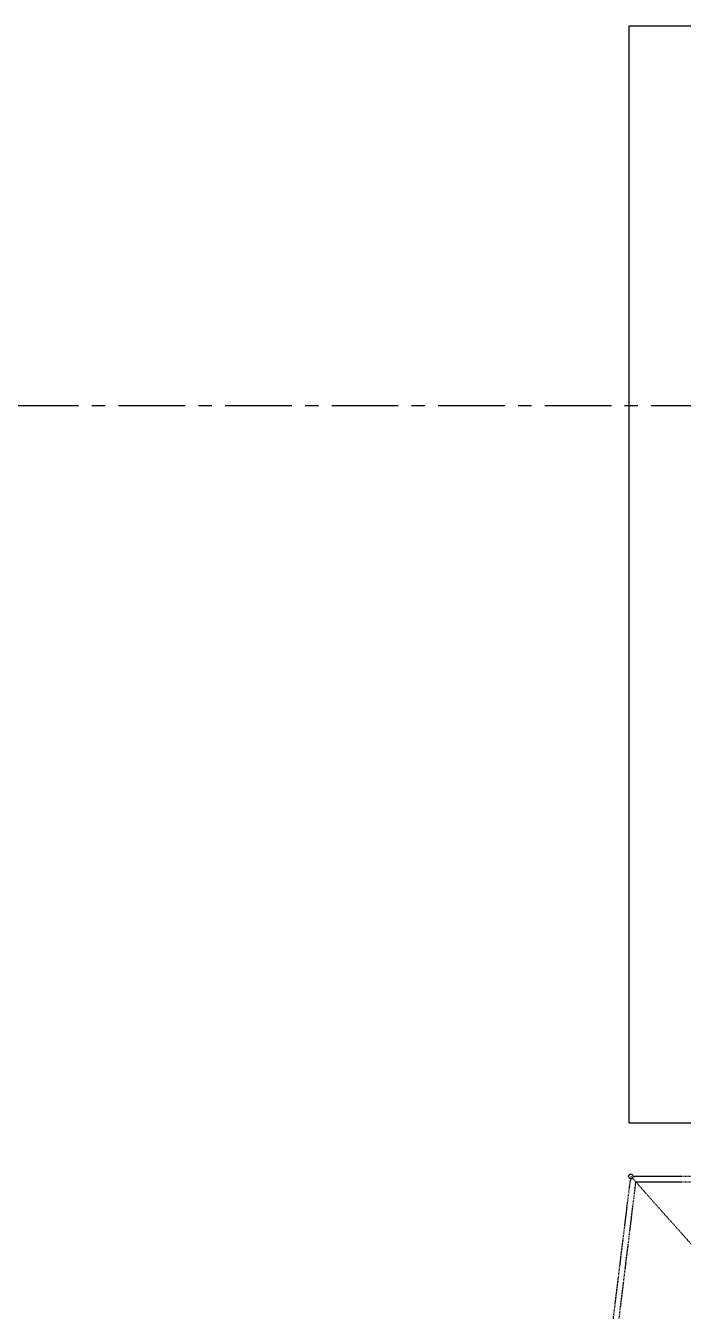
# Model space of a CAD drawing. Extents: x -3378 to 102197, y -3799 to 48702.
# Drawn here: x 58706.2 to 58891.4, y 33293.1 to 33655.1 of the extents above; entities that cross this region are included whole.
import ezdxf

# ---------------------------------------------------------------- set-up
doc = ezdxf.new("R2010")
doc.units = 0
doc.linetypes.add('CENTER', pattern=[2, 1.25, -0.25, 0.25, -0.25])
doc.linetypes.add('HIDDEN', pattern=[0.375, 0.25, -0.125])
doc.layers.add('中心線 CENTER', color=6, linetype='CENTER')
doc.layers.add('金屬面材 METAL PANEL', color=2, linetype='Continuous')

msp = doc.modelspace()

# ---------------------------------------------------------------- linework, layer by layer
at = {"linetype": 'HIDDEN'}
for p, q in [((58851.111, 33123.082, 0), (58876.453, 33329.811, 0)), ((58852.699, 33122.887, 0), (58878.026, 33329.485, 0)), ((58898.743, 33306.174, 0), (58876.61, 33331.085)), ((58876.61, 33331.085), (58876.61, 33331.085)), ((58945.011, 33331.085), (58878.02, 33331.085)), ((58945.011, 33329.485), (58878.026, 33329.485))]:
    msp.add_line(p, q, dxfattribs=at)
msp.add_arc((58878.02, 33329.485), 1.6, 90, 172.78793, dxfattribs=at)
at = {"layer": '中心線 CENTER', "ltscale": 15}
msp.add_line((73331.115, 33548.085), (54300.371, 33548.085, 0), dxfattribs=at)
at = {"layer": '金屬面材 METAL PANEL', "elevation": 0}
msp.add_lwpolyline([(58896.107, 33346.085), (58876.115, 33346.085), (58876.119, 33655.085), (58896.111, 33655.085), (58896.107, 33346.085)], dxfattribs=at)
at = {"layer": '金屬面材 METAL PANEL'}
msp.add_circle((58876.61, 33331.085), 0.617, dxfattribs=at)

doc.saveas('drawing.dxf')
